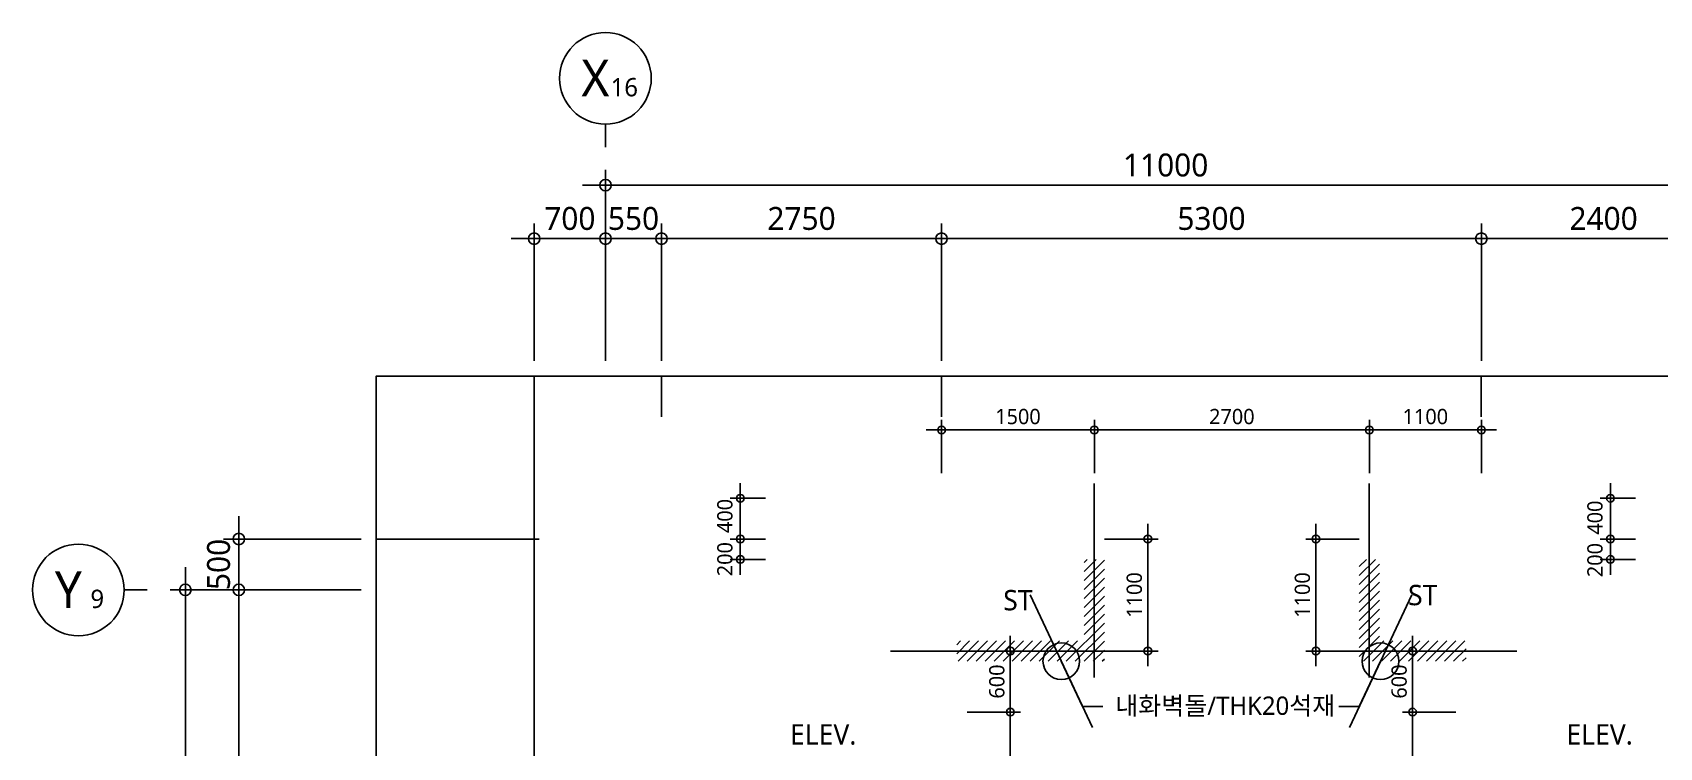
# Model space of a CAD drawing. Header units: millimetres. Extents: x -65167 to 413267, y -17142 to 66587.
# Drawn here: x 1838 to 17812, y 34191 to 41213 of the extents above; entities that cross this region are included whole.
import ezdxf
from ezdxf.enums import TextEntityAlignment as Align

# ---------------------------------------------------------------- set-up
doc = ezdxf.new("R2010")
doc.units = ezdxf.units.MM
doc.header["$LTSCALE"] = 75
doc.header["$MEASUREMENT"] = 0
doc.header["$PDSIZE"] = -10
doc.linetypes.add('CENTER', pattern=[2, 1.25, -0.25, 0.25, -0.25])
doc.layers.get('0').update_dxf_attribs({"linetype": 'CONTINUOUS'})
doc.layers.get('Defpoints').update_dxf_attribs({"color": 171, "linetype": 'CONTINUOUS'})
for name, color, linetype in [('CEN(ST)', 1, 'CENTER'), ('HAT 253', 253, 'CONTINUOUS'), ('INS', 251, 'BATTING'), ('NDIM', 7, 'CONTINUOUS'), ('SYM(AXIS)', 7, 'CONTINUOUS'), ('TEXT(AXIS)', 2, 'CONTINUOUS'), ('TEXT(MIN)', 7, 'CONTINUOUS'), ('TEXT(노트)', 7, 'CONTINUOUS')]:
    doc.layers.add(name, color=color, linetype=linetype)
doc.styles.add('CGS', font='cgse', dxfattribs={"bigfont": 'cgs'})
doc.styles.add('나눔바른고딕', font='NanumBarunGothic.ttf')
doc.linetypes.add('BATTING', pattern='A,0.0001,-0.1,[134,ltypeshp.shx,S=0.1,R=0,X=-0.1,Y=0],-0.2,[134,ltypeshp.shx,S=0.1,R=180,X=0.1,Y=0],-0.1', length=0.4001)
doc.dimstyles.new('NDIM 1200', dxfattribs={"dimscale": 75, "dimtxt": 3, "dimasz": 1, "dimexe": 2, "dimexo": 2, "dimgap": 1, "dimtad": 1, "dimdec": 0, "dimdsep": 46, "dimtxsty": 'CGS', "dimblk": 'DOT0', "dimcen": 1, "dimdle": 8, "dimclrd": 256, "dimclre": 256, "dimclrt": 256, "dimadec": 0, "dimazin": 0, "dimtfac": 1, "dimtdec": 0, "dimtix": 1, "dimtmove": 2, "dimatfit": 3, "dimldrblk": 'DOT0', "dimfxl": 1, "dimtolj": 1, "dimtzin": 0, "dimlwd": -1, "dimlwe": -1, "dimarcsym": 0})

# ---------------------------------------------------------------- blocks, each defined once
blk = doc.blocks.new('A$C2F20087E')
at = {"layer": 'SYM(AXIS)'}
blk.add_line((600, 0), (600, 300), dxfattribs=at)
blk.add_circle((600, 900), 600, dxfattribs=at)
blk = doc.blocks.new('DOT0')
blk.add_line((-3, 0), (3, 0))
at = {"color": 6}
blk.add_circle((0, 0), 0.75, dxfattribs=at)
blk = doc.blocks.new('*D129')
at = {"layer": 'Defpoints', "color": 0, "ltscale": 0.4, "transparency": 16777216}
for p in [(5213, 35738), (3338, 19188), (5213, 19188)]:
    blk.add_point(p, dxfattribs=at)
at = {"layer": 'NDIM', "ltscale": 0.4, "transparency": 16777216}
for p, q in [((5063, 35738), (3188, 35738)), ((3338, 35663), (3338, 19263)), ((5063, 19188), (3188, 19188))]:
    blk.add_line(p, q, dxfattribs=at)
at = {"layer": 'NDIM', "ltscale": 0.4, "transparency": 16777216, "xscale": 75, "yscale": 75, "zscale": 75}
for p, rotation in [((3338, 35738), 90), ((3338, 19188), 270)]:
    blk.add_blockref('DOT0', p, dxfattribs=dict(at, rotation=rotation))
at = {"layer": 'NDIM', "ltscale": 0.4, "transparency": 16777216, "insert": (3140, 27463), "char_height": 225, "attachment_point": 5, "rotation": 90, "style": '나눔바른고딕'}
blk.add_mtext('\\A1;16550', dxfattribs=at)
blk = doc.blocks.new('*D130')
at = {"layer": 'Defpoints', "color": 0, "ltscale": 0.4, "transparency": 16777216}
for p in [(5213, 35738), (3863, 29338), (5213, 29338)]:
    blk.add_point(p, dxfattribs=at)
at = {"layer": 'NDIM', "ltscale": 0.4, "transparency": 16777216}
for p, q in [((5063, 35738), (3713, 35738)), ((3863, 35663), (3863, 29413)), ((5063, 29338), (3713, 29338))]:
    blk.add_line(p, q, dxfattribs=at)
at = {"layer": 'NDIM', "ltscale": 0.4, "transparency": 16777216, "xscale": 75, "yscale": 75, "zscale": 75}
for p, rotation in [((3863, 35738), 90), ((3863, 29338), 270)]:
    blk.add_blockref('DOT0', p, dxfattribs=dict(at, rotation=rotation))
at = {"layer": 'NDIM', "ltscale": 0.4, "transparency": 16777216, "insert": (3665, 32538), "char_height": 225, "attachment_point": 5, "rotation": 90, "style": '나눔바른고딕'}
blk.add_mtext('\\A1;6400', dxfattribs=at)
blk = doc.blocks.new('*D112')
at = {"layer": 'Defpoints', "color": 0, "ltscale": 0.4, "transparency": 16777216}
for p in [(14438, 36238), (14963, 36238), (14963, 35138)]:
    blk.add_point(p, dxfattribs=at)
at = {"layer": 'NDIM', "ltscale": 0.4, "transparency": 16777216}
for p, q in [((14863, 36238), (14338, 36238)), ((14438, 35188), (14438, 36188)), ((14863, 35138), (14338, 35138))]:
    blk.add_line(p, q, dxfattribs=at)
at = {"layer": 'NDIM', "ltscale": 0.4, "transparency": 16777216, "xscale": 50, "yscale": 50, "zscale": 50}
for p, rotation in [((14438, 36238), 90), ((14438, 35138), 270)]:
    blk.add_blockref('DOT0', p, dxfattribs=dict(at, rotation=rotation))
at = {"layer": 'NDIM', "ltscale": 0.4, "transparency": 16777216, "insert": (14306, 35688), "char_height": 150, "attachment_point": 5, "rotation": 90, "style": '나눔바른고딕'}
blk.add_mtext('\\A1;1100', dxfattribs=at)
blk = doc.blocks.new('*D113')
at = {"layer": 'Defpoints', "color": 0, "ltscale": 0.4, "transparency": 16777216}
for p in [(12263, 36238), (12788, 36238), (12263, 35138)]:
    blk.add_point(p, dxfattribs=at)
at = {"layer": 'NDIM', "ltscale": 0.4, "transparency": 16777216}
for p, q in [((12363, 36238), (12888, 36238)), ((12788, 35188), (12788, 36188)), ((12363, 35138), (12888, 35138))]:
    blk.add_line(p, q, dxfattribs=at)
at = {"layer": 'NDIM', "ltscale": 0.4, "transparency": 16777216, "xscale": 50, "yscale": 50, "zscale": 50}
for p, rotation in [((12788, 36238), 90), ((12788, 35138), 270)]:
    blk.add_blockref('DOT0', p, dxfattribs=dict(at, rotation=rotation))
at = {"layer": 'NDIM', "ltscale": 0.4, "transparency": 16777216, "insert": (12656, 35688), "char_height": 150, "attachment_point": 5, "rotation": 90, "style": '나눔바른고딕'}
blk.add_mtext('\\A1;1100', dxfattribs=at)
blk = doc.blocks.new('*D114')
at = {"layer": 'Defpoints', "color": 0, "ltscale": 0.4, "transparency": 16777216}
for p in [(10913, 34538), (10913, 33238), (11438, 33238)]:
    blk.add_point(p, dxfattribs=at)
at = {"layer": 'NDIM', "ltscale": 0.4, "transparency": 16777216}
for p, q in [((11013, 34538), (11538, 34538)), ((11438, 34488), (11438, 33288)), ((11013, 33238), (11538, 33238))]:
    blk.add_line(p, q, dxfattribs=at)
at = {"layer": 'NDIM', "ltscale": 0.4, "transparency": 16777216, "xscale": 50, "yscale": 50, "zscale": 50}
for p, rotation in [((11438, 34538), 90), ((11438, 33238), 270)]:
    blk.add_blockref('DOT0', p, dxfattribs=dict(at, rotation=rotation))
at = {"layer": 'NDIM', "ltscale": 0.4, "transparency": 16777216, "insert": (11306, 33888), "char_height": 150, "attachment_point": 5, "rotation": 90, "style": '나눔바른고딕'}
blk.add_mtext('\\A1;1300', dxfattribs=at)
blk = doc.blocks.new('*D121')
at = {"layer": 'Defpoints', "color": 0, "ltscale": 0.4, "transparency": 16777216}
for p in [(15913, 34538), (15388, 33238), (15913, 33238)]:
    blk.add_point(p, dxfattribs=at)
at = {"layer": 'NDIM', "ltscale": 0.4, "transparency": 16777216}
for p, q in [((15813, 34538), (15288, 34538)), ((15388, 34488), (15388, 33288)), ((15813, 33238), (15288, 33238))]:
    blk.add_line(p, q, dxfattribs=at)
at = {"layer": 'NDIM', "ltscale": 0.4, "transparency": 16777216, "xscale": 50, "yscale": 50, "zscale": 50}
for p, rotation in [((15388, 34538), 90), ((15388, 33238), 270)]:
    blk.add_blockref('DOT0', p, dxfattribs=dict(at, rotation=rotation))
at = {"layer": 'NDIM', "ltscale": 0.4, "transparency": 16777216, "insert": (15256, 33888), "char_height": 150, "attachment_point": 5, "rotation": 90, "style": '나눔바른고딕'}
blk.add_mtext('\\A1;1300', dxfattribs=at)
blk = doc.blocks.new('*D110')
at = {"layer": 'Defpoints', "color": 0, "ltscale": 0.4, "transparency": 16777216}
for p in [(15913, 35138), (15388, 34538), (15913, 34538)]:
    blk.add_point(p, dxfattribs=at)
at = {"layer": 'NDIM', "ltscale": 0.4, "transparency": 16777216}
for p, q in [((15813, 35138), (15288, 35138)), ((15388, 35088), (15388, 34588)), ((15813, 34538), (15288, 34538))]:
    blk.add_line(p, q, dxfattribs=at)
at = {"layer": 'NDIM', "ltscale": 0.4, "transparency": 16777216, "xscale": 50, "yscale": 50, "zscale": 50}
for p, rotation in [((15388, 35138), 90), ((15388, 34538), 270)]:
    blk.add_blockref('DOT0', p, dxfattribs=dict(at, rotation=rotation))
at = {"layer": 'NDIM', "ltscale": 0.4, "transparency": 16777216, "insert": (15256, 34838), "char_height": 150, "attachment_point": 5, "rotation": 90, "style": '나눔바른고딕'}
blk.add_mtext('\\A1;600', dxfattribs=at)
blk = doc.blocks.new('*D111')
at = {"layer": 'Defpoints', "color": 0, "ltscale": 0.4, "transparency": 16777216}
for p in [(10913, 35138), (10913, 34538), (11438, 34538)]:
    blk.add_point(p, dxfattribs=at)
at = {"layer": 'NDIM', "ltscale": 0.4, "transparency": 16777216}
for p, q in [((11013, 35138), (11538, 35138)), ((11438, 35088), (11438, 34588)), ((11013, 34538), (11538, 34538))]:
    blk.add_line(p, q, dxfattribs=at)
at = {"layer": 'NDIM', "ltscale": 0.4, "transparency": 16777216, "xscale": 50, "yscale": 50, "zscale": 50}
for p, rotation in [((11438, 35138), 90), ((11438, 34538), 270)]:
    blk.add_blockref('DOT0', p, dxfattribs=dict(at, rotation=rotation))
at = {"layer": 'NDIM', "ltscale": 0.4, "transparency": 16777216, "insert": (11306, 34838), "char_height": 150, "attachment_point": 5, "rotation": 90, "style": '나눔바른고딕'}
blk.add_mtext('\\A1;600', dxfattribs=at)
blk = doc.blocks.new('*D145')
at = {"layer": 'Defpoints', "color": 0, "ltscale": 0.4, "transparency": 16777216}
for p in [(7463, 39713), (7463, 37838), (18463, 37838)]:
    blk.add_point(p, dxfattribs=at)
at = {"layer": 'NDIM', "ltscale": 0.4, "transparency": 16777216}
for p, q in [((7463, 37988), (7463, 39863)), ((18463, 37988), (18463, 39863)), ((18388, 39713), (7538, 39713))]:
    blk.add_line(p, q, dxfattribs=at)
at = {"layer": 'NDIM', "ltscale": 0.4, "transparency": 16777216, "xscale": 75, "yscale": 75, "zscale": 75, "rotation": 180}
blk.add_blockref('DOT0', (7463, 39713), dxfattribs=at)
at = {"layer": 'NDIM', "ltscale": 0.4, "transparency": 16777216, "xscale": 75, "yscale": 75, "zscale": 75}
blk.add_blockref('DOT0', (18463, 39713), dxfattribs=at)
at = {"layer": 'NDIM', "ltscale": 0.4, "transparency": 16777216, "insert": (12963, 39910), "char_height": 225, "attachment_point": 5, "style": '나눔바른고딕'}
blk.add_mtext('\\A1;11000', dxfattribs=at)
blk = doc.blocks.new('*D146')
at = {"layer": 'Defpoints', "color": 0, "ltscale": 0.4, "transparency": 16777216}
for p in [(16063, 39188), (16063, 37838), (18463, 37838)]:
    blk.add_point(p, dxfattribs=at)
at = {"layer": 'NDIM', "ltscale": 0.4, "transparency": 16777216}
for p, q in [((16063, 37988), (16063, 39338)), ((18463, 37988), (18463, 39338)), ((18388, 39188), (16138, 39188))]:
    blk.add_line(p, q, dxfattribs=at)
at = {"layer": 'NDIM', "ltscale": 0.4, "transparency": 16777216, "xscale": 75, "yscale": 75, "zscale": 75, "rotation": 180}
blk.add_blockref('DOT0', (16063, 39188), dxfattribs=at)
at = {"layer": 'NDIM', "ltscale": 0.4, "transparency": 16777216, "xscale": 75, "yscale": 75, "zscale": 75}
blk.add_blockref('DOT0', (18463, 39188), dxfattribs=at)
at = {"layer": 'NDIM', "ltscale": 0.4, "transparency": 16777216, "insert": (17263, 39385), "char_height": 225, "attachment_point": 5, "style": '나눔바른고딕'}
blk.add_mtext('\\A1;2400', dxfattribs=at)
blk = doc.blocks.new('*D147')
at = {"layer": 'Defpoints', "color": 0, "ltscale": 0.4, "transparency": 16777216}
for p in [(10763, 39188), (10763, 37838), (16063, 37838)]:
    blk.add_point(p, dxfattribs=at)
at = {"layer": 'NDIM', "ltscale": 0.4, "transparency": 16777216}
for p, q in [((10763, 37988), (10763, 39338)), ((16063, 37988), (16063, 39338)), ((15988, 39188), (10838, 39188))]:
    blk.add_line(p, q, dxfattribs=at)
at = {"layer": 'NDIM', "ltscale": 0.4, "transparency": 16777216, "xscale": 75, "yscale": 75, "zscale": 75, "rotation": 180}
blk.add_blockref('DOT0', (10763, 39188), dxfattribs=at)
at = {"layer": 'NDIM', "ltscale": 0.4, "transparency": 16777216, "xscale": 75, "yscale": 75, "zscale": 75}
blk.add_blockref('DOT0', (16063, 39188), dxfattribs=at)
at = {"layer": 'NDIM', "ltscale": 0.4, "transparency": 16777216, "insert": (13413, 39385), "char_height": 225, "attachment_point": 5, "style": '나눔바른고딕'}
blk.add_mtext('\\A1;5300', dxfattribs=at)
blk = doc.blocks.new('*D148')
at = {"layer": 'Defpoints', "color": 0, "ltscale": 0.4, "transparency": 16777216}
for p in [(8013, 39188), (8013, 37838), (10763, 37838)]:
    blk.add_point(p, dxfattribs=at)
at = {"layer": 'NDIM', "ltscale": 0.4, "transparency": 16777216}
for p, q in [((8013, 37988), (8013, 39338)), ((10763, 37988), (10763, 39338)), ((10688, 39188), (8088, 39188))]:
    blk.add_line(p, q, dxfattribs=at)
at = {"layer": 'NDIM', "ltscale": 0.4, "transparency": 16777216, "xscale": 75, "yscale": 75, "zscale": 75, "rotation": 180}
blk.add_blockref('DOT0', (8013, 39188), dxfattribs=at)
at = {"layer": 'NDIM', "ltscale": 0.4, "transparency": 16777216, "xscale": 75, "yscale": 75, "zscale": 75}
blk.add_blockref('DOT0', (10763, 39188), dxfattribs=at)
at = {"layer": 'NDIM', "ltscale": 0.4, "transparency": 16777216, "insert": (9388, 39385), "char_height": 225, "attachment_point": 5, "style": '나눔바른고딕'}
blk.add_mtext('\\A1;2750', dxfattribs=at)
blk = doc.blocks.new('*D149')
at = {"layer": 'Defpoints', "color": 0, "ltscale": 0.4, "transparency": 16777216}
for p in [(7463, 39188), (7463, 37838), (8013, 37838)]:
    blk.add_point(p, dxfattribs=at)
at = {"layer": 'NDIM', "ltscale": 0.4, "transparency": 16777216}
for p, q in [((7463, 37988), (7463, 39338)), ((8013, 37988), (8013, 39338)), ((7388, 39188), (7313, 39188)), ((8013, 39188), (7463, 39188)), ((8088, 39188), (8163, 39188))]:
    blk.add_line(p, q, dxfattribs=at)
at = {"layer": 'NDIM', "ltscale": 0.4, "transparency": 16777216, "xscale": 75, "yscale": 75, "zscale": 75}
blk.add_blockref('DOT0', (7463, 39188), dxfattribs=at)
at = {"layer": 'NDIM', "ltscale": 0.4, "transparency": 16777216, "xscale": 75, "yscale": 75, "zscale": 75, "rotation": 180}
blk.add_blockref('DOT0', (8013, 39188), dxfattribs=at)
at = {"layer": 'NDIM', "ltscale": 0.4, "transparency": 16777216, "insert": (7738, 39385), "char_height": 225, "attachment_point": 5, "style": '나눔바른고딕'}
blk.add_mtext('\\A1;550', dxfattribs=at)
blk = doc.blocks.new('*D144')
at = {"layer": 'Defpoints', "color": 0, "ltscale": 0.4, "transparency": 16777216}
for p in [(6763, 39188), (6763, 37838), (7463, 37838)]:
    blk.add_point(p, dxfattribs=at)
at = {"layer": 'NDIM', "ltscale": 0.4, "transparency": 16777216}
for p, q in [((6763, 37988), (6763, 39338)), ((7463, 37988), (7463, 39338)), ((7388, 39188), (6838, 39188))]:
    blk.add_line(p, q, dxfattribs=at)
at = {"layer": 'NDIM', "ltscale": 0.4, "transparency": 16777216, "xscale": 75, "yscale": 75, "zscale": 75, "rotation": 180}
blk.add_blockref('DOT0', (6763, 39188), dxfattribs=at)
at = {"layer": 'NDIM', "ltscale": 0.4, "transparency": 16777216, "xscale": 75, "yscale": 75, "zscale": 75}
blk.add_blockref('DOT0', (7463, 39188), dxfattribs=at)
at = {"layer": 'NDIM', "ltscale": 0.4, "transparency": 16777216, "insert": (7113, 39385), "char_height": 225, "attachment_point": 5, "style": '나눔바른고딕'}
blk.add_mtext('\\A1;700', dxfattribs=at)
blk = doc.blocks.new('*D383')
at = {"layer": 'Defpoints', "color": 0, "ltscale": 0.4, "transparency": 16777216}
for p in [(5213, 36238), (3863, 35738), (5213, 35738)]:
    blk.add_point(p, dxfattribs=at)
at = {"layer": 'NDIM', "ltscale": 0.4, "transparency": 16777216}
for p, q in [((3863, 36313), (3863, 36388)), ((5063, 36238), (3713, 36238)), ((3863, 36238), (3863, 35738)), ((5063, 35738), (3713, 35738)), ((3863, 35663), (3863, 35588))]:
    blk.add_line(p, q, dxfattribs=at)
at = {"layer": 'NDIM', "ltscale": 0.4, "transparency": 16777216, "xscale": 75, "yscale": 75, "zscale": 75}
for p, rotation in [((3863, 36238), 270), ((3863, 35738), 90)]:
    blk.add_blockref('DOT0', p, dxfattribs=dict(at, rotation=rotation))
at = {"layer": 'NDIM', "ltscale": 0.4, "transparency": 16777216, "insert": (3665, 35988), "char_height": 225, "attachment_point": 5, "rotation": 90, "style": '나눔바른고딕'}
blk.add_mtext('\\A1;500', dxfattribs=at)
blk = doc.blocks.new('*D511')
at = {"layer": 'Defpoints', "color": 0, "ltscale": 0.4, "transparency": 16777216}
for p in [(8787, 36638), (9134, 36638), (9134, 36238)]:
    blk.add_point(p, dxfattribs=at)
at = {"layer": 'NDIM', "ltscale": 0.4, "transparency": 16777216}
for p, q in [((9034, 36638), (8687, 36638)), ((8787, 36288), (8787, 36588)), ((9034, 36238), (8687, 36238))]:
    blk.add_line(p, q, dxfattribs=at)
at = {"layer": 'NDIM', "ltscale": 0.4, "transparency": 16777216, "xscale": 50, "yscale": 50, "zscale": 50}
for p, rotation in [((8787, 36638), 90), ((8787, 36238), 270)]:
    blk.add_blockref('DOT0', p, dxfattribs=dict(at, rotation=rotation))
at = {"layer": 'NDIM', "ltscale": 0.4, "transparency": 16777216, "insert": (8636, 36464), "char_height": 150, "attachment_point": 5, "rotation": 90, "style": '나눔바른고딕'}
blk.add_mtext('\\A1;400', dxfattribs=at)
blk = doc.blocks.new('*D512')
at = {"layer": 'Defpoints', "color": 0, "ltscale": 0.4, "transparency": 16777216}
for p in [(9134, 36238), (8787, 36037), (9134, 36037)]:
    blk.add_point(p, dxfattribs=at)
at = {"layer": 'NDIM', "ltscale": 0.4, "transparency": 16777216}
for p, q in [((9034, 36238), (8687, 36238)), ((8787, 36188), (8787, 36087)), ((9034, 36037), (8687, 36037))]:
    blk.add_line(p, q, dxfattribs=at)
at = {"layer": 'NDIM', "ltscale": 0.4, "transparency": 16777216, "xscale": 50, "yscale": 50, "zscale": 50}
for p, rotation in [((8787, 36238), 90), ((8787, 36037), 270)]:
    blk.add_blockref('DOT0', p, dxfattribs=dict(at, rotation=rotation))
at = {"layer": 'NDIM', "ltscale": 0.4, "transparency": 16777216, "insert": (8636, 36040), "char_height": 150, "attachment_point": 5, "rotation": 90, "style": '나눔바른고딕'}
blk.add_mtext('\\A1;200', dxfattribs=at)
blk = doc.blocks.new('*D507')
at = {"layer": 'Defpoints', "color": 0, "ltscale": 0.4, "transparency": 16777216}
for p in [(17330, 36638), (17677, 36638), (17677, 36238)]:
    blk.add_point(p, dxfattribs=at)
at = {"layer": 'NDIM', "ltscale": 0.4, "transparency": 16777216}
for p, q in [((17577, 36638), (17230, 36638)), ((17330, 36288), (17330, 36588)), ((17577, 36238), (17230, 36238))]:
    blk.add_line(p, q, dxfattribs=at)
at = {"layer": 'NDIM', "ltscale": 0.4, "transparency": 16777216, "xscale": 50, "yscale": 50, "zscale": 50}
for p, rotation in [((17330, 36638), 90), ((17330, 36238), 270)]:
    blk.add_blockref('DOT0', p, dxfattribs=dict(at, rotation=rotation))
at = {"layer": 'NDIM', "ltscale": 0.4, "transparency": 16777216, "insert": (17179, 36448), "char_height": 150, "attachment_point": 5, "rotation": 90, "style": '나눔바른고딕'}
blk.add_mtext('\\A1;400', dxfattribs=at)
blk = doc.blocks.new('*D508')
at = {"layer": 'Defpoints', "color": 0, "ltscale": 0.4, "transparency": 16777216}
for p in [(17677, 36238), (17330, 36037), (17677, 36037)]:
    blk.add_point(p, dxfattribs=at)
at = {"layer": 'NDIM', "ltscale": 0.4, "transparency": 16777216}
for p, q in [((17577, 36238), (17230, 36238)), ((17330, 36188), (17330, 36087)), ((17577, 36037), (17230, 36037))]:
    blk.add_line(p, q, dxfattribs=at)
at = {"layer": 'NDIM', "ltscale": 0.4, "transparency": 16777216, "xscale": 50, "yscale": 50, "zscale": 50}
for p, rotation in [((17330, 36238), 90), ((17330, 36037), 270)]:
    blk.add_blockref('DOT0', p, dxfattribs=dict(at, rotation=rotation))
at = {"layer": 'NDIM', "ltscale": 0.4, "transparency": 16777216, "insert": (17179, 36031), "char_height": 150, "attachment_point": 5, "rotation": 90, "style": '나눔바른고딕'}
blk.add_mtext('\\A1;200', dxfattribs=at)
blk = doc.blocks.new('*D517')
at = {"layer": 'Defpoints', "color": 0, "ltscale": 0.4, "transparency": 16777216}
for p in [(12263, 37309), (12263, 36784), (14963, 36784)]:
    blk.add_point(p, dxfattribs=at)
at = {"layer": 'NDIM', "ltscale": 0.4, "transparency": 16777216}
for p, q in [((12263, 36884), (12263, 37409)), ((14963, 36884), (14963, 37409)), ((14913, 37309), (12313, 37309))]:
    blk.add_line(p, q, dxfattribs=at)
at = {"layer": 'NDIM', "ltscale": 0.4, "transparency": 16777216, "xscale": 50, "yscale": 50, "zscale": 50, "rotation": 180}
blk.add_blockref('DOT0', (12263, 37309), dxfattribs=at)
at = {"layer": 'NDIM', "ltscale": 0.4, "transparency": 16777216, "xscale": 50, "yscale": 50, "zscale": 50}
blk.add_blockref('DOT0', (14963, 37309), dxfattribs=at)
at = {"layer": 'NDIM', "ltscale": 0.4, "transparency": 16777216, "insert": (13613, 37440), "char_height": 150, "attachment_point": 5, "style": '나눔바른고딕'}
blk.add_mtext('\\A1;2700', dxfattribs=at)
blk = doc.blocks.new('*D515')
at = {"layer": 'Defpoints', "color": 0, "ltscale": 0.4, "transparency": 16777216}
for p in [(12263, 37309), (10763, 36784), (12263, 36784)]:
    blk.add_point(p, dxfattribs=at)
at = {"layer": 'NDIM', "ltscale": 0.4, "transparency": 16777216}
for p, q in [((10763, 36884), (10763, 37409)), ((12263, 36884), (12263, 37409)), ((10813, 37309), (12213, 37309))]:
    blk.add_line(p, q, dxfattribs=at)
at = {"layer": 'NDIM', "ltscale": 0.4, "transparency": 16777216, "xscale": 50, "yscale": 50, "zscale": 50, "rotation": 180}
blk.add_blockref('DOT0', (10763, 37309), dxfattribs=at)
at = {"layer": 'NDIM', "ltscale": 0.4, "transparency": 16777216, "xscale": 50, "yscale": 50, "zscale": 50}
blk.add_blockref('DOT0', (12263, 37309), dxfattribs=at)
at = {"layer": 'NDIM', "ltscale": 0.4, "transparency": 16777216, "insert": (11513, 37440), "char_height": 150, "attachment_point": 5, "style": '나눔바른고딕'}
blk.add_mtext('\\A1;1500', dxfattribs=at)
blk = doc.blocks.new('*D516')
at = {"layer": 'Defpoints', "color": 0, "ltscale": 0.4, "transparency": 16777216}
for p in [(16063, 37309), (14963, 36784), (16063, 36784)]:
    blk.add_point(p, dxfattribs=at)
at = {"layer": 'NDIM', "ltscale": 0.4, "transparency": 16777216}
for p, q in [((14963, 36884), (14963, 37409)), ((16063, 36884), (16063, 37409)), ((15013, 37309), (16013, 37309))]:
    blk.add_line(p, q, dxfattribs=at)
at = {"layer": 'NDIM', "ltscale": 0.4, "transparency": 16777216, "xscale": 50, "yscale": 50, "zscale": 50, "rotation": 180}
blk.add_blockref('DOT0', (14963, 37309), dxfattribs=at)
at = {"layer": 'NDIM', "ltscale": 0.4, "transparency": 16777216, "xscale": 50, "yscale": 50, "zscale": 50}
blk.add_blockref('DOT0', (16063, 37309), dxfattribs=at)
at = {"layer": 'NDIM', "ltscale": 0.4, "transparency": 16777216, "insert": (15513, 37440), "char_height": 150, "attachment_point": 5, "style": '나눔바른고딕'}
blk.add_mtext('\\A1;1100', dxfattribs=at)

msp = doc.modelspace()

# ---------------------------------------------------------------- hatches: boundary and pattern name
at = {"layer": 'HAT 253'}
h = msp.add_hatch(dxfattribs=at)
h.set_pattern_fill('ANSI31', color=256, scale=500)
h.set_pattern_definition([(45, (100, 4500), (-44.19417, 44.19417), [])])
h.paths.add_polyline_path([(12162.5, 36037.5), (12362.5, 36037.5), (12362.5, 35037.5), (10912.5, 35037.5), (10912.5, 35237.5), (12162.5, 35237.5)])
h = msp.add_hatch(dxfattribs=at)
h.set_pattern_fill('ANSI31', color=256, scale=500)
h.set_pattern_definition([(45, (1385.327, 4900), (-44.19417, 44.19417), [])])
h.paths.add_polyline_path([(15062.5, 36037.5), (14862.5, 36037.5), (14862.5, 35037.5), (15912.5, 35037.5), (15912.5, 35237.5), (15062.5, 35237.5)])

# ---------------------------------------------------------------- linework, layer by layer
at = {"layer": 'CEN(ST)', "ltscale": 10000}
for p, q in [((6762.5, 6362.5), (6762.5, 37837.5)), ((8012.5, 37437.5), (8012.5, 37837.5)), ((10762.5, 37437.5), (10762.5, 37837.5)), ((16062.5, 37437.5), (16062.5, 37837.5)), ((12262.5, 36783.8), (12262.5, 34879)), ((14962.5, 36783.8), (14962.5, 34879)), ((6812.5, 36237.5), (5212.5, 36237.5)), ((10262.5, 35137.5), (12762.5, 35137.5)), ((16412.5, 35137.5), (14462.5, 35137.5))]:
    msp.add_line(p, q, dxfattribs=at)
at = {"layer": 'Defpoints', "ltscale": 10000}
msp.add_lwpolyline([(25412.5, 6362.5), (5212.5, 6362.5), (5212.5, 37837.5), (25412.5, 37837.5)], close=True, dxfattribs=at)
at = {"layer": 'INS', "ltscale": 3.3}
msp.add_lwpolyline([(6762.5, 35787.5), (6762.5, 15047.5), (14087.5, 15047.5), (14087.5, 6362.5)], dxfattribs=at)

# ---------------------------------------------------------------- block references
at = {"xscale": 0.75, "yscale": 0.75, "zscale": 0.75}
msp.add_blockref('A$C2F20087E', (7012.5, 40087.5), dxfattribs=at)
at = {"xscale": 0.75, "yscale": 0.75, "zscale": 0.75, "rotation": 89.99999999999932}
msp.add_blockref('A$C2F20087E', (2962.5, 35287.5), dxfattribs=at)

# ---------------------------------------------------------------- texts
at = {"layer": 'TEXT(AXIS)', "style": '나눔바른고딕'}
for s, height, p in [('X', 360, (7363.8, 40765.5)), ('16', 180, (7648.2, 40675.5)), ('Y', 360, (2188.8, 35740.5)), ('9', 180, (2473.2, 35650.5))]:
    msp.add_text(s, height=height, dxfattribs=at).set_placement(p, align=Align.MIDDLE)
at = {"layer": 'TEXT(MIN)', "style": '나눔바른고딕'}
for p in [(15487.5, 35687.5), (11512.5, 35637.5)]:
    msp.add_text('ST', height=200, dxfattribs=at).set_placement(p, align=Align.MIDDLE_CENTER)
msp.add_text('내화벽돌/THK20석재', height=180, dxfattribs=at).set_placement((14628.4, 34600.9), align=Align.MIDDLE_RIGHT)
at = {"layer": 'TEXT(노트)', "style": '나눔바른고딕'}
for p in [(9600.8, 34317.5), (17224.2, 34317.5)]:
    msp.add_text('ELEV.', height=200, dxfattribs=at).set_placement(p, align=Align.MIDDLE)

# ---------------------------------------------------------------- dimensions: what is measured, and where the dimension line sits
at = {"layer": 'NDIM', "ltscale": 0.4}
for base, p1, p2, angle, override, picture, middle in [((7462.5, 39712.5), (18462.5, 37837.5), (7462.5, 37837.5), 180, {"dimtxsty": '나눔바른고딕'}, '*D145', (12962.5, 39909.7)), ((6762.5, 39187.5), (7462.5, 37837.5), (6762.5, 37837.5), 180, {"dimtxsty": '나눔바른고딕'}, '*D144', (7112.5, 39384.7)), ((7462.5, 39187.5), (8012.5, 37837.5), (7462.5, 37837.5), 180, {"dimtxsty": '나눔바른고딕'}, '*D149', (7737.5, 39384.7)), ((8012.5, 39187.5), (10762.5, 37837.5), (8012.5, 37837.5), 180, {"dimtxsty": '나눔바른고딕'}, '*D148', (9387.5, 39384.7)), ((10762.5, 39187.5), (16062.5, 37837.5), (10762.5, 37837.5), 180, {"dimtxsty": '나눔바른고딕'}, '*D147', (13412.5, 39384.8)), ((16062.5, 39187.5), (18462.5, 37837.5), (16062.5, 37837.5), 180, {"dimtxsty": '나눔바른고딕'}, '*D146', (17262.5, 39384.7)), ((12262.5, 37308.8), (14962.5, 36783.8), (12262.5, 36783.8), 180, {"dimscale": 50, "dimtxsty": '나눔바른고딕'}, '*D517', (13612.5, 37440.3)), ((3862.5, 35737.5), (5212.5, 36237.5), (5212.5, 35737.5), 270, {"dimtxsty": '나눔바른고딕'}, '*D383', (3665.3, 35987.5)), ((12787.5, 36237.5), (12262.5, 35137.5), (12262.5, 36237.5), 90, {"dimscale": 50, "dimtxsty": '나눔바른고딕'}, '*D113', (12656.1, 35687.5)), ((14437.5, 36237.5), (14962.5, 35137.5), (14962.5, 36237.5), 90, {"dimscale": 50, "dimtxsty": '나눔바른고딕'}, '*D112', (14306.1, 35687.5)), ((3337.5, 19187.5), (5212.5, 35737.5), (5212.5, 19187.5), 270, {"dimtxsty": '나눔바른고딕'}, '*D129', (3140.2, 27462.5)), ((3862.5, 29337.5), (5212.5, 35737.5), (5212.5, 29337.5), 270, {"dimtxsty": '나눔바른고딕'}, '*D130', (3665.2, 32537.5)), ((11437.5, 34537.5), (10912.5, 35137.5), (10912.5, 34537.5), 270, {"dimscale": 50, "dimtxsty": '나눔바른고딕'}, '*D111', (11305.9, 34837.5)), ((15387.5, 34537.5), (15912.5, 35137.5), (15912.5, 34537.5), 90, {"dimscale": 50, "dimtxsty": '나눔바른고딕'}, '*D110', (15255.9, 34837.5)), ((11437.5, 33237.5), (10912.5, 34537.5), (10912.5, 33237.5), 270, {"dimscale": 50, "dimtxsty": '나눔바른고딕'}, '*D114', (11305.9, 33887.5)), ((15387.5, 33237.5), (15912.5, 34537.5), (15912.5, 33237.5), 90, {"dimscale": 50, "dimtxsty": '나눔바른고딕'}, '*D121', (15255.9, 33887.5))]:
    dim = msp.add_linear_dim(base=base, p1=p1, p2=p2, angle=angle, dimstyle='NDIM 1200', override=override, dxfattribs=at)
    dim.commit()
    dim.dimension.update_dxf_attribs({"geometry": picture, "text_midpoint": middle})
for base, p1, p2, picture, middle in [((12262.5, 37308.8), (10762.5, 36783.8), (12262.5, 36783.8), '*D515', (11512.5, 37440.3)), ((16062.5, 37308.8), (14962.5, 36783.8), (16062.5, 36783.8), '*D516', (15512.5, 37440.3))]:
    dim = msp.add_linear_dim(base=base, p1=p1, p2=p2, dimstyle='NDIM 1200', override={"dimscale": 50, "dimtxsty": '나눔바른고딕'}, dxfattribs=at)
    dim.commit()
    dim.dimension.update_dxf_attribs({"geometry": picture, "text_midpoint": middle})
for base, p1, p2, angle, picture, middle in [((8786.7, 36637.5), (9134, 36237.5), (9134, 36637.5), 90, '*D511', (8635.8, 36463.6)), ((17330.2, 36637.5), (17677.5, 36237.5), (17677.5, 36637.5), 90, '*D507', (17179.2, 36447.7)), ((8786.7, 36037.5), (9134, 36237.5), (9134, 36037.5), 270, '*D512', (8635.8, 36039.9)), ((17330.2, 36037.5), (17677.5, 36237.5), (17677.5, 36037.5), 270, '*D508', (17179.2, 36030.8))]:
    dim = msp.add_linear_dim(base=base, p1=p1, p2=p2, angle=angle, dimstyle='NDIM 1200', override={"dimscale": 50, "dimtxsty": '나눔바른고딕'}, dxfattribs=at)
    dim.commit()
    dim.dimension.update_dxf_attribs({"geometry": picture, "text_midpoint": middle, "dimtype": 160})

# ---------------------------------------------------------------- leaders
at = {"layer": 'NDIM', "ltscale": 10000}
for points in [[(11938.8, 35037.5), (12147, 34594.1), (12347, 34594.1)], [(15072.7, 35037.5), (14864.6, 34594.1), (14664.6, 34594.1)]]:
    msp.add_leader(points, dimstyle='NDIM 1200', override={"dimscale": 120, "dimasz": 2, "dimtad": 0}, dxfattribs=at)

doc.saveas('drawing.dxf')
